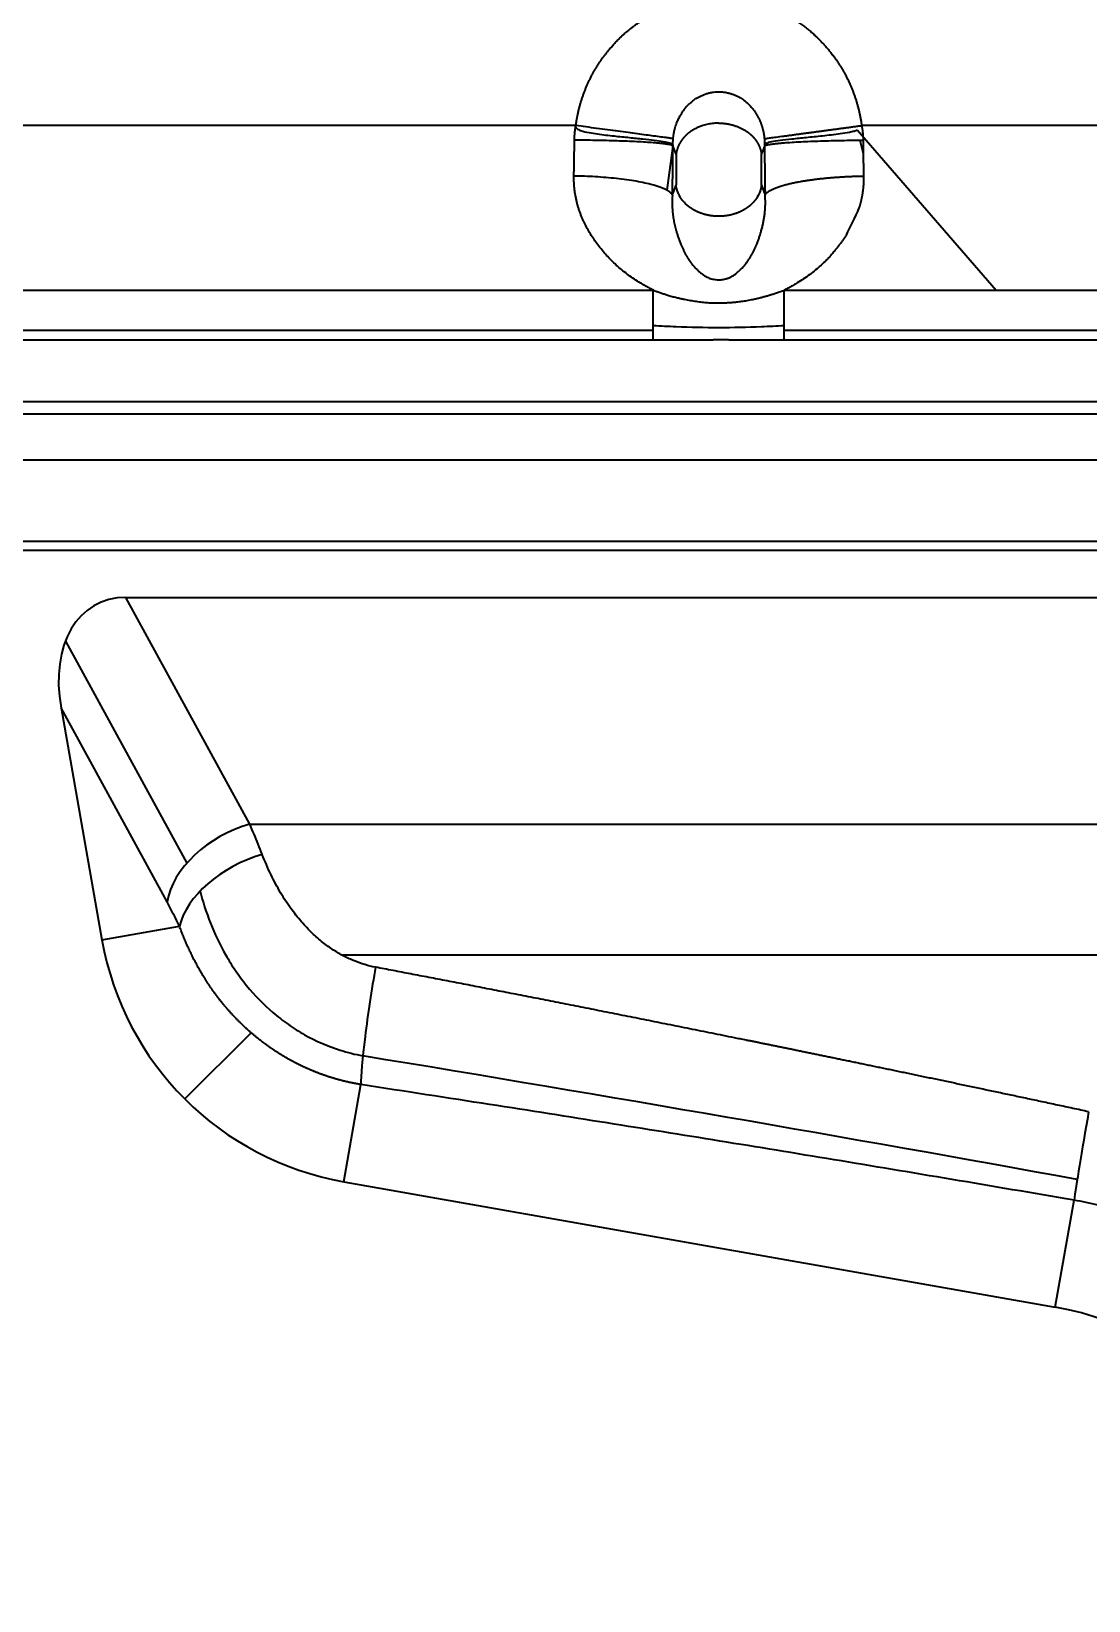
# Model space of a CAD drawing. Header units: millimetres. Extents: x -467 to 269, y 332 to 784.
# Drawn here: x -327.1 to -291.7, y 444.9 to 497.5 of the extents above; entities that cross this region are included whole.
import ezdxf

# ---------------------------------------------------------------- set-up
doc = ezdxf.new("R2010")
doc.units = ezdxf.units.MM
doc.layers.add('10', color=7, linetype='Continuous', true_color=0xffffff)

msp = doc.modelspace()

# ---------------------------------------------------------------- linework, layer by layer
at = {"layer": '10', "color": 7, "linetype": 'Continuous', "lineweight": 35}
for p, q in [((-308.889, 494.346), (-335.485, 494.346)), ((-299.444, 494.189), (-294.79, 488.822)), ((-299.367, 493.856), (-299.253, 493.409)), ((-272.709, 494.346), (-299.305, 494.346)), ((-305.633, 493.67), (-305.833, 492.176)), ((-305.527, 493.386), (-305.633, 493.67)), ((-305.527, 493.386), (-305.527, 492.345)), ((-302.667, 492.345), (-302.667, 493.386)), ((-302.667, 492.345), (-302.543, 492.012)), ((-306.292, 487.469), (-338.083, 487.469)), ((-306.292, 487.143), (-338.083, 487.143)), ((-270.112, 487.469), (-301.903, 487.469)), ((-270.112, 487.143), (-301.903, 487.143)), ((-106.448, 485.075), (-357.026, 485.075)), ((-357.057, 484.676), (-106.417, 484.676)), ((-357.251, 483.134), (-106.223, 483.134)), ((-67.987, 480.387), (-395.487, 480.387)), ((-395.487, 480.096), (-67.987, 480.096)), ((-319.824, 470.908), (-323.976, 478.514)), ((-323.976, 478.514), (-241.999, 478.514)), ((-326.007, 477.048), (-321.94, 469.597)), ((-326.154, 474.808), (-324.782, 467.024)), ((-322.6, 468.297), (-326.154, 474.808)), ((-319.824, 470.908), (-246.151, 470.908)), ((-324.782, 467.024), (-322.182, 467.483)), ((-247.671, 466.514), (-316.73, 466.514)), ((-322.005, 461.689), (-319.782, 463.912)), ((-316.67, 458.912), (-316.096, 462.171)), ((-316.67, 458.912), (-292.815, 454.706)), ((-292.815, 454.706), (-292.183, 458.291))]:
    msp.add_line(p, q, dxfattribs=at)
for centre, start, end in [((-314.934, 468.761), 190, 260), ((-294.552, 444.858), 0, 80)]:
    msp.add_arc(centre, 10, start, end, dxfattribs=at)
for centre, major_axis, ratio, start_param, end_param in [((-322.818, 474.272), (-2.179, 3.992), 0.659664, 5.937525, 7.381519), ((-319.824, 468.786), (-2.633, -1.437), 0.659664, 4.366728, 5.810723), ((-319.405, 467.972), (-2.701, -1.306), 0.599158, 4.430389, 5.841805), ((-315.606, 464.947), (-0.453, -2.966), 0.063232, 4.319649, 5.93339), ((-330.834, 460.301), (-90.69, 14.115), 0.055984, 4.279529, 4.557175), ((-291.694, 461.067), (-0.509, -2.956), 0.010861, 4.649419, 5.934098)]:
    msp.add_ellipse(centre, major_axis=major_axis, ratio=ratio, start_param=start_param, end_param=end_param, dxfattribs=at)
for points, degree, knots in [([(-307.964, 496.647), (-307.903, 496.731), (-307.56, 497.165), (-307.233, 497.452), (-306.585, 498.021), (-305.755, 498.331), (-305.342, 498.485), (-304.487, 498.639), (-303.624, 498.631), (-303.198, 498.547), (-302.775, 498.463), (-301.55, 497.983), (-300.597, 497.124), (-300.277, 496.712), (-300.23, 496.648)], 2, [0, 0, 0, 0.022091, 0.118162, 0.118162, 0.310304, 0.310304, 0.406374, 0.502445, 0.598516, 0.598516, 0.694587, 0.886728, 0.982799, 1, 1, 1]), ([(-308.889, 494.346), (-308.769, 495.24), (-308.349, 496.034), (-308.177, 496.358), (-307.967, 496.648)], 2, [0, 0, 0, 0.712901, 0.712901, 1, 1, 1]), ([(-300.228, 496.648), (-300.019, 496.361), (-299.848, 496.04), (-299.426, 495.243), (-299.305, 494.346)], 2, [0, 0, 0, 0.285657, 0.285657, 1, 1, 1]), ([(-305.625, 493.907), (-305.625, 493.914), (-305.623, 493.929), (-305.621, 493.953), (-305.618, 493.978), (-305.615, 494.005), (-305.611, 494.033), (-305.606, 494.063), (-305.6, 494.095), (-305.594, 494.128), (-305.587, 494.162), (-305.579, 494.198), (-305.557, 494.283), (-305.521, 494.397), (-305.463, 494.538), (-305.399, 494.668), (-305.324, 494.792), (-305.246, 494.899), (-305.183, 494.973), (-305.131, 495.03), (-305.071, 495.089), (-304.984, 495.165), (-304.853, 495.26), (-304.713, 495.338), (-304.582, 495.392), (-304.478, 495.427), (-304.372, 495.453), (-304.264, 495.471), (-304.171, 495.479), (-304.093, 495.48), (-304.031, 495.479), (-303.969, 495.474), (-303.908, 495.467), (-303.856, 495.458), (-303.813, 495.449), (-303.776, 495.441), (-303.736, 495.431), (-303.693, 495.419), (-303.647, 495.404), (-303.598, 495.386), (-303.53, 495.359), (-303.452, 495.321), (-303.369, 495.275), (-303.302, 495.231), (-303.248, 495.193), (-303.207, 495.161), (-303.172, 495.132), (-303.136, 495.1), (-303.095, 495.062), (-303.052, 495.018), (-303.013, 494.975), (-302.979, 494.935), (-302.951, 494.901), (-302.924, 494.865), (-302.898, 494.829), (-302.873, 494.793), (-302.849, 494.755), (-302.826, 494.717), (-302.803, 494.678), (-302.782, 494.639), (-302.761, 494.599), (-302.742, 494.559), (-302.723, 494.518), (-302.706, 494.476), (-302.689, 494.434), (-302.673, 494.392), (-302.659, 494.349), (-302.645, 494.306), (-302.632, 494.263), (-302.621, 494.219), (-302.61, 494.175), (-302.601, 494.131), (-302.592, 494.086), (-302.585, 494.042), (-302.578, 493.997), (-302.573, 493.952), (-302.57, 493.922), (-302.569, 493.907)], 3, [0, 0, 0, 0, 0.004778, 0.009906, 0.015386, 0.021215, 0.027394, 0.033921, 0.040794, 0.048013, 0.055575, 0.063479, 0.071721, 0.111994, 0.139915, 0.16877, 0.204569, 0.231797, 0.252076, 0.265568, 0.280134, 0.304071, 0.337078, 0.378772, 0.40094, 0.422956, 0.444851, 0.466653, 0.488396, 0.500744, 0.513091, 0.525448, 0.537824, 0.550226, 0.556913, 0.564362, 0.572576, 0.581562, 0.591326, 0.601878, 0.613229, 0.635155, 0.654333, 0.670702, 0.684205, 0.694791, 0.702419, 0.712672, 0.724219, 0.737081, 0.751279, 0.76054, 0.769834, 0.779159, 0.788515, 0.7979, 0.807314, 0.816756, 0.826225, 0.83572, 0.84524, 0.854785, 0.864354, 0.873946, 0.883558, 0.893191, 0.902843, 0.912511, 0.922196, 0.931894, 0.941605, 0.951325, 0.961054, 0.970789, 0.980526, 0.990264, 1, 1, 1, 1]), ([(-304.096, 494.429), (-304.096, 494.429), (-304.156, 494.429), (-304.277, 494.422), (-304.456, 494.394), (-304.613, 494.353), (-304.749, 494.305), (-304.866, 494.252), (-304.979, 494.19), (-305.056, 494.137), (-305.103, 494.102), (-305.122, 494.086), (-305.142, 494.069), (-305.161, 494.053), (-305.18, 494.035), (-305.199, 494.018), (-305.217, 493.999), (-305.236, 493.981), (-305.253, 493.962), (-305.271, 493.942), (-305.288, 493.923), (-305.304, 493.902), (-305.32, 493.882), (-305.336, 493.86), (-305.351, 493.839), (-305.366, 493.817), (-305.381, 493.794), (-305.394, 493.771), (-305.408, 493.748), (-305.421, 493.725), (-305.433, 493.701), (-305.444, 493.676), (-305.456, 493.651), (-305.466, 493.626), (-305.476, 493.601), (-305.485, 493.575), (-305.493, 493.549), (-305.501, 493.522), (-305.508, 493.496), (-305.514, 493.469), (-305.519, 493.441), (-305.524, 493.414), (-305.526, 493.395), (-305.527, 493.386)], 3, [0, 0, 0, 0, 0.000468, 0.074522, 0.149953, 0.227513, 0.284653, 0.344359, 0.406833, 0.472284, 0.48548, 0.498837, 0.51236, 0.526048, 0.539904, 0.553929, 0.568124, 0.582491, 0.597031, 0.611746, 0.626635, 0.6417, 0.656943, 0.672363, 0.687961, 0.703739, 0.719697, 0.735836, 0.752155, 0.768656, 0.78534, 0.802206, 0.819256, 0.83649, 0.853908, 0.871512, 0.889302, 0.907278, 0.925443, 0.943796, 0.962339, 0.981073, 1, 1, 1, 1]), ([(-304.096, 494.429), (-304.085, 494.429), (-304.063, 494.428), (-304.029, 494.427), (-303.996, 494.426), (-303.962, 494.423), (-303.929, 494.42), (-303.896, 494.417), (-303.862, 494.413), (-303.829, 494.408), (-303.796, 494.402), (-303.763, 494.396), (-303.73, 494.39), (-303.697, 494.382), (-303.665, 494.374), (-303.632, 494.366), (-303.6, 494.357), (-303.546, 494.34), (-303.471, 494.314), (-303.376, 494.274), (-303.284, 494.228), (-303.194, 494.176), (-303.135, 494.135), (-303.102, 494.109), (-303.092, 494.102), (-303.082, 494.094), (-303.072, 494.086), (-303.062, 494.078), (-303.052, 494.069), (-303.042, 494.061), (-303.033, 494.053), (-303.023, 494.044), (-303.014, 494.035), (-303.004, 494.026), (-302.995, 494.018), (-302.986, 494.009), (-302.977, 493.999), (-302.968, 493.99), (-302.959, 493.981), (-302.95, 493.971), (-302.941, 493.962), (-302.932, 493.952), (-302.924, 493.942), (-302.915, 493.933), (-302.907, 493.923), (-302.898, 493.912), (-302.89, 493.902), (-302.882, 493.892), (-302.874, 493.882), (-302.866, 493.871), (-302.858, 493.86), (-302.85, 493.85), (-302.843, 493.839), (-302.835, 493.828), (-302.828, 493.817), (-302.821, 493.806), (-302.814, 493.794), (-302.807, 493.783), (-302.8, 493.771), (-302.793, 493.76), (-302.786, 493.748), (-302.78, 493.737), (-302.774, 493.725), (-302.767, 493.713), (-302.761, 493.701), (-302.755, 493.688), (-302.75, 493.676), (-302.744, 493.664), (-302.739, 493.651), (-302.733, 493.639), (-302.728, 493.626), (-302.723, 493.614), (-302.719, 493.601), (-302.714, 493.588), (-302.709, 493.575), (-302.705, 493.562), (-302.701, 493.549), (-302.697, 493.536), (-302.693, 493.522), (-302.69, 493.509), (-302.687, 493.496), (-302.683, 493.482), (-302.68, 493.469), (-302.678, 493.455), (-302.675, 493.441), (-302.673, 493.428), (-302.671, 493.414), (-302.669, 493.4), (-302.668, 493.39), (-302.667, 493.386)], 3, [0, 0, 0, 0, 0.013823, 0.027668, 0.041542, 0.05545, 0.069399, 0.083393, 0.09744, 0.111543, 0.125707, 0.139938, 0.154241, 0.168618, 0.183076, 0.197617, 0.212247, 0.226969, 0.272548, 0.319737, 0.368641, 0.419363, 0.472013, 0.478595, 0.485218, 0.491881, 0.498585, 0.50533, 0.512116, 0.518944, 0.525813, 0.532724, 0.539678, 0.546673, 0.553712, 0.560792, 0.567916, 0.575082, 0.582292, 0.589544, 0.59684, 0.60418, 0.611563, 0.61899, 0.626461, 0.633976, 0.641535, 0.649138, 0.656786, 0.664478, 0.672214, 0.679995, 0.687821, 0.695692, 0.703607, 0.711568, 0.719573, 0.727624, 0.73572, 0.743861, 0.752048, 0.76028, 0.768557, 0.77688, 0.785249, 0.793663, 0.802123, 0.810629, 0.819181, 0.827778, 0.836422, 0.845112, 0.853848, 0.862631, 0.87146, 0.880335, 0.889257, 0.898226, 0.907241, 0.916304, 0.925413, 0.93457, 0.943774, 0.953025, 0.962324, 0.971671, 0.981066, 0.990509, 1, 1, 1, 1]), ([(-308.955, 492.654), (-308.955, 492.669), (-308.954, 492.7), (-308.953, 492.746), (-308.952, 492.792), (-308.951, 492.839), (-308.95, 492.885), (-308.949, 492.931), (-308.948, 492.977), (-308.947, 493.024), (-308.946, 493.07), (-308.945, 493.116), (-308.945, 493.162), (-308.944, 493.209), (-308.943, 493.255), (-308.943, 493.301), (-308.942, 493.347), (-308.941, 493.394), (-308.941, 493.44), (-308.94, 493.486), (-308.94, 493.532), (-308.939, 493.579), (-308.939, 493.625), (-308.938, 493.671), (-308.938, 493.717), (-308.937, 493.764), (-308.937, 493.81), (-308.937, 493.84), (-308.937, 493.856)], 3, [0, 0, 0, 0, 0.038811, 0.077594, 0.116349, 0.155076, 0.193774, 0.232445, 0.271088, 0.309703, 0.348289, 0.386848, 0.425379, 0.463882, 0.502357, 0.540804, 0.579224, 0.617615, 0.655979, 0.694314, 0.732622, 0.770902, 0.809155, 0.847379, 0.885576, 0.923745, 0.961886, 1, 1, 1, 1]), ([(-308.937, 493.856), (-308.937, 493.864), (-308.936, 493.882), (-308.936, 493.907), (-308.935, 493.933), (-308.934, 493.959), (-308.933, 493.985), (-308.931, 494.01), (-308.929, 494.036), (-308.927, 494.062), (-308.925, 494.088), (-308.923, 494.114), (-308.92, 494.139), (-308.917, 494.165), (-308.914, 494.191), (-308.91, 494.217), (-308.907, 494.243), (-308.903, 494.269), (-308.899, 494.294), (-308.894, 494.32), (-308.891, 494.337), (-308.889, 494.346)], 3, [0, 0, 0, 0, 0.052261, 0.104536, 0.156831, 0.209151, 0.261499, 0.313881, 0.366301, 0.418764, 0.471275, 0.523837, 0.576457, 0.629138, 0.681884, 0.734701, 0.787593, 0.840564, 0.89362, 0.946763, 1, 1, 1, 1]), ([(-306.299, 493.77), (-306.378, 493.776), (-306.464, 493.782), (-306.648, 493.794), (-306.746, 493.799), (-306.951, 493.809), (-307.058, 493.814), (-307.28, 493.823), (-307.395, 493.827), (-307.628, 493.835), (-307.747, 493.838), (-307.986, 493.844), (-308.107, 493.846), (-308.348, 493.85), (-308.468, 493.852), (-308.705, 493.854), (-308.822, 493.855), (-308.937, 493.856)], 3, [0, 0, 0, 0, 0.125, 0.125, 0.25, 0.25, 0.375, 0.375, 0.5, 0.5, 0.625, 0.625, 0.75, 0.75, 0.875, 0.875, 1, 1, 1, 1]), ([(-308.909, 494.349), (-308.909, 494.335), (-308.909, 494.321), (-308.897, 494.285), (-308.88, 494.265), (-308.823, 494.217), (-308.776, 494.198), (-308.638, 494.149), (-308.541, 494.128), (-308.351, 494.093), (-308.256, 494.078), (-307.973, 494.039), (-307.787, 494.018), (-307.432, 493.979), (-307.262, 493.962), (-306.938, 493.93), (-306.784, 493.914), (-306.503, 493.884), (-306.375, 493.87), (-306.145, 493.842), (-306.043, 493.828), (-305.872, 493.801), (-305.803, 493.787), (-305.722, 493.763), (-305.699, 493.754), (-305.671, 493.738), (-305.663, 493.733), (-305.648, 493.719), (-305.642, 493.712), (-305.636, 493.696), (-305.635, 493.692), (-305.633, 493.685), (-305.633, 493.682), (-305.632, 493.674), (-305.632, 493.668), (-305.632, 493.66), (-305.632, 493.657), (-305.632, 493.655)], 3, [0, 0, 0, 0, 0.008014, 0.008014, 0.022576, 0.022576, 0.051702, 0.051702, 0.109953, 0.109953, 0.168204, 0.168204, 0.284706, 0.284706, 0.401207, 0.401207, 0.517709, 0.517709, 0.634211, 0.634211, 0.750713, 0.750713, 0.867215, 0.867215, 0.925466, 0.925466, 0.954591, 0.954591, 0.983717, 0.983717, 0.990998, 0.990998, 0.994639, 0.994639, 0.998279, 0.998279, 1, 1, 1, 1]), ([(-306.28, 493.995), (-306.358, 494.005), (-306.442, 494.017), (-306.623, 494.041), (-306.72, 494.054), (-306.922, 494.081), (-307.028, 494.095), (-307.246, 494.125), (-307.36, 494.14), (-307.59, 494.171), (-307.708, 494.187), (-307.945, 494.219), (-308.065, 494.235), (-308.304, 494.267), (-308.423, 494.283), (-308.659, 494.315), (-308.775, 494.331), (-308.889, 494.346)], 3, [0, 0, 0, 0, 0.125, 0.125, 0.25, 0.25, 0.375, 0.375, 0.5, 0.5, 0.625, 0.625, 0.75, 0.75, 0.875, 0.875, 1, 1, 1, 1]), ([(-305.625, 493.907), (-305.642, 493.909), (-305.666, 493.912), (-305.735, 493.921), (-305.779, 493.927), (-305.888, 493.942), (-305.952, 493.951), (-306.101, 493.971), (-306.186, 493.982), (-306.28, 493.995)], 3, [0, 0, 0, 0, 0.25, 0.25, 0.5, 0.5, 0.75, 0.75, 1, 1, 1, 1]), ([(-305.633, 493.67), (-305.633, 493.676), (-305.633, 493.689), (-305.634, 493.708), (-305.634, 493.728), (-305.634, 493.748), (-305.633, 493.769), (-305.633, 493.79), (-305.632, 493.813), (-305.631, 493.836), (-305.629, 493.86), (-305.628, 493.883), (-305.626, 493.899), (-305.625, 493.907)], 3, [0, 0, 0, 0, 0.078846, 0.15979, 0.242865, 0.328105, 0.415541, 0.50521, 0.604364, 0.703384, 0.802306, 0.901166, 1, 1, 1, 1]), ([(-302.569, 493.907), (-302.553, 493.909), (-302.528, 493.912), (-302.459, 493.921), (-302.415, 493.927), (-302.306, 493.942), (-302.242, 493.951), (-302.093, 493.971), (-302.008, 493.982), (-301.915, 493.995)], 3, [0, 0, 0, 0, 0.25, 0.25, 0.5, 0.5, 0.75, 0.75, 1, 1, 1, 1]), ([(-302.569, 493.907), (-302.568, 493.901), (-302.567, 493.89), (-302.566, 493.873), (-302.564, 493.856), (-302.563, 493.84), (-302.563, 493.823), (-302.562, 493.806), (-302.561, 493.787), (-302.561, 493.765), (-302.56, 493.741), (-302.56, 493.717), (-302.561, 493.693), (-302.561, 493.678), (-302.561, 493.67)], 3, [0, 0, 0, 0, 0.070695, 0.14136, 0.212006, 0.282644, 0.353284, 0.423938, 0.49462, 0.600296, 0.703631, 0.804665, 0.903441, 1, 1, 1, 1]), ([(-299.444, 494.189), (-299.481, 494.174), (-299.52, 494.163), (-299.609, 494.139), (-299.661, 494.128), (-299.815, 494.097), (-299.919, 494.081), (-300.226, 494.038), (-300.424, 494.016), (-300.807, 493.975), (-300.992, 493.956), (-301.336, 493.921), (-301.496, 493.905), (-301.789, 493.874), (-301.922, 493.858), (-302.151, 493.828), (-302.248, 493.814), (-302.409, 493.783), (-302.47, 493.768), (-302.521, 493.74), (-302.53, 493.734), (-302.546, 493.719), (-302.552, 493.712), (-302.559, 493.693), (-302.56, 493.689), (-302.561, 493.682), (-302.561, 493.682), (-302.561, 493.682)], 3, [0, 0, 0, 0, 0.024998, 0.024998, 0.05833, 0.05833, 0.124993, 0.124993, 0.258321, 0.258321, 0.391648, 0.391648, 0.524975, 0.524975, 0.658302, 0.658302, 0.791629, 0.791629, 0.924957, 0.924957, 0.958288, 0.958288, 0.99162, 0.99162, 0.999953, 0.999953, 1, 1, 1, 1]), ([(-301.895, 493.77), (-301.816, 493.776), (-301.73, 493.782), (-301.546, 493.794), (-301.448, 493.799), (-301.243, 493.809), (-301.136, 493.814), (-300.914, 493.823), (-300.8, 493.827), (-300.566, 493.835), (-300.447, 493.838), (-300.208, 493.844), (-300.087, 493.846), (-299.846, 493.85), (-299.726, 493.852), (-299.489, 493.855), (-299.372, 493.856), (-299.257, 493.856)], 3, [0, 0, 0, 0, 0.125, 0.125, 0.25, 0.25, 0.375, 0.375, 0.5, 0.5, 0.625, 0.625, 0.75, 0.75, 0.875, 0.875, 1, 1, 1, 1]), ([(-299.305, 494.346), (-299.303, 494.337), (-299.3, 494.32), (-299.296, 494.294), (-299.291, 494.269), (-299.287, 494.243), (-299.284, 494.217), (-299.28, 494.191), (-299.277, 494.165), (-299.274, 494.14), (-299.271, 494.114), (-299.269, 494.088), (-299.267, 494.062), (-299.265, 494.037), (-299.263, 494.011), (-299.261, 493.985), (-299.26, 493.959), (-299.259, 493.933), (-299.258, 493.908), (-299.258, 493.882), (-299.258, 493.865), (-299.257, 493.856)], 3, [0, 0, 0, 0, 0.053187, 0.106287, 0.159304, 0.212242, 0.265107, 0.317902, 0.370632, 0.423302, 0.475916, 0.528478, 0.580994, 0.633469, 0.685905, 0.738309, 0.790685, 0.843037, 0.895371, 0.94769, 1, 1, 1, 1]), ([(-299.257, 493.856), (-299.257, 493.841), (-299.257, 493.81), (-299.257, 493.763), (-299.256, 493.717), (-299.256, 493.67), (-299.255, 493.624), (-299.255, 493.577), (-299.255, 493.531), (-299.254, 493.484), (-299.253, 493.438), (-299.253, 493.392), (-299.252, 493.345), (-299.252, 493.299), (-299.251, 493.253), (-299.25, 493.206), (-299.249, 493.16), (-299.249, 493.114), (-299.248, 493.068), (-299.247, 493.022), (-299.246, 492.975), (-299.245, 492.929), (-299.244, 492.883), (-299.243, 492.837), (-299.242, 492.791), (-299.241, 492.745), (-299.24, 492.7), (-299.24, 492.669), (-299.239, 492.654)], 3, [0, 0, 0, 0, 0.038422, 0.076847, 0.115275, 0.153706, 0.19214, 0.230577, 0.269018, 0.307461, 0.345908, 0.384358, 0.422811, 0.461267, 0.499727, 0.538189, 0.576655, 0.615125, 0.653597, 0.692073, 0.730552, 0.769034, 0.80752, 0.846009, 0.884502, 0.922998, 0.961497, 1, 1, 1, 1]), ([(-305.651, 492.012), (-305.651, 492.029), (-305.65, 492.065), (-305.649, 492.118), (-305.648, 492.171), (-305.648, 492.224), (-305.647, 492.277), (-305.646, 492.33), (-305.645, 492.383), (-305.644, 492.436), (-305.644, 492.489), (-305.643, 492.543), (-305.642, 492.596), (-305.642, 492.65), (-305.641, 492.703), (-305.64, 492.756), (-305.64, 492.81), (-305.639, 492.863), (-305.638, 492.917), (-305.638, 492.971), (-305.637, 493.024), (-305.637, 493.078), (-305.636, 493.132), (-305.636, 493.185), (-305.636, 493.239), (-305.635, 493.293), (-305.635, 493.347), (-305.634, 493.4), (-305.634, 493.454), (-305.634, 493.508), (-305.633, 493.562), (-305.633, 493.616), (-305.633, 493.652), (-305.633, 493.67)], 3, [0, 0, 0, 0, 0.032226, 0.064454, 0.096683, 0.128915, 0.161148, 0.193383, 0.22562, 0.257859, 0.2901, 0.322343, 0.354588, 0.386835, 0.419085, 0.451337, 0.483591, 0.515847, 0.548106, 0.580367, 0.612631, 0.644897, 0.677165, 0.709437, 0.741711, 0.773988, 0.806267, 0.838549, 0.870834, 0.903122, 0.935412, 0.967705, 1, 1, 1, 1]), ([(-306.317, 492.357), (-306.397, 492.378), (-306.483, 492.399), (-306.667, 492.439), (-306.765, 492.458), (-306.97, 492.493), (-307.077, 492.51), (-307.299, 492.541), (-307.413, 492.555), (-307.647, 492.58), (-307.766, 492.592), (-308.005, 492.611), (-308.126, 492.62), (-308.366, 492.634), (-308.486, 492.64), (-308.723, 492.649), (-308.84, 492.652), (-308.955, 492.654)], 3, [0, 0, 0, 0, 0.125, 0.125, 0.25, 0.25, 0.375, 0.375, 0.5, 0.5, 0.625, 0.625, 0.75, 0.75, 0.875, 0.875, 1, 1, 1, 1]), ([(-306.291, 488.823), (-306.302, 488.829), (-306.324, 488.84), (-306.356, 488.856), (-306.388, 488.873), (-306.42, 488.889), (-306.452, 488.907), (-306.485, 488.924), (-306.517, 488.942), (-306.549, 488.96), (-306.581, 488.978), (-306.613, 488.996), (-306.645, 489.015), (-306.677, 489.034), (-306.709, 489.054), (-306.741, 489.073), (-306.831, 489.129), (-306.976, 489.224), (-307.171, 489.363), (-307.357, 489.511), (-307.534, 489.664), (-307.701, 489.824), (-307.86, 489.99), (-308.01, 490.163), (-308.151, 490.341), (-308.281, 490.523), (-308.4, 490.708), (-308.508, 490.894), (-308.582, 491.038), (-308.628, 491.137), (-308.652, 491.19), (-308.675, 491.242), (-308.697, 491.295), (-308.718, 491.348), (-308.738, 491.401), (-308.757, 491.455), (-308.776, 491.508), (-308.793, 491.561), (-308.81, 491.615), (-308.825, 491.669), (-308.84, 491.723), (-308.854, 491.777), (-308.867, 491.831), (-308.879, 491.885), (-308.89, 491.939), (-308.901, 491.993), (-308.91, 492.048), (-308.919, 492.103), (-308.926, 492.157), (-308.933, 492.212), (-308.939, 492.267), (-308.944, 492.322), (-308.948, 492.377), (-308.951, 492.432), (-308.954, 492.487), (-308.955, 492.543), (-308.956, 492.598), (-308.955, 492.635), (-308.955, 492.654)], 3, [0, 0, 0, 0, 0.007308, 0.014645, 0.022011, 0.029407, 0.036833, 0.044289, 0.051775, 0.059292, 0.066841, 0.074421, 0.082032, 0.089676, 0.097351, 0.105059, 0.1128, 0.162544, 0.211906, 0.260965, 0.309801, 0.357527, 0.40506, 0.452475, 0.499846, 0.545817, 0.590741, 0.634698, 0.677771, 0.689513, 0.701189, 0.712802, 0.724353, 0.735844, 0.747278, 0.758657, 0.769983, 0.781258, 0.792486, 0.803668, 0.814807, 0.825905, 0.836964, 0.847988, 0.858978, 0.869937, 0.880869, 0.891774, 0.902657, 0.913519, 0.924363, 0.935193, 0.94601, 0.956816, 0.967616, 0.978412, 0.989205, 1, 1, 1, 1]), ([(-305.061, 491.598), (-305.132, 491.649), (-305.195, 491.705), (-305.263, 491.778), (-305.277, 491.793), (-305.302, 491.824), (-305.314, 491.839), (-305.349, 491.885), (-305.371, 491.916), (-305.428, 492.011), (-305.458, 492.076), (-305.487, 492.159), (-305.492, 492.176), (-305.502, 492.209), (-305.506, 492.226), (-305.514, 492.26), (-305.519, 492.285), (-305.523, 492.311), (-305.525, 492.328), (-305.526, 492.337), (-305.527, 492.345)], 3, [0, 0, 0, 0, 0.25, 0.25, 0.3125, 0.3125, 0.375, 0.375, 0.5, 0.5, 0.75, 0.75, 0.8125, 0.8125, 0.875, 0.875, 0.9375, 0.96875, 0.96875, 1, 1, 1, 1]), ([(-302.667, 492.345), (-302.668, 492.337), (-302.669, 492.328), (-302.671, 492.311), (-302.675, 492.286), (-302.687, 492.227), (-302.701, 492.177), (-302.735, 492.077), (-302.765, 492.012), (-302.814, 491.932), (-302.824, 491.916), (-302.846, 491.885), (-302.857, 491.869), (-302.892, 491.823), (-302.917, 491.793), (-302.971, 491.735), (-303.001, 491.706), (-303.048, 491.665), (-303.064, 491.651), (-303.098, 491.624), (-303.115, 491.611), (-303.133, 491.598)], 3, [0, 0, 0, 0, 0.03125, 0.03125, 0.0625, 0.125, 0.25, 0.25, 0.5, 0.5, 0.5625, 0.5625, 0.625, 0.625, 0.75, 0.75, 0.875, 0.875, 0.9375, 0.9375, 1, 1, 1, 1]), ([(-299.239, 492.654), (-299.239, 492.645), (-299.239, 492.627), (-299.239, 492.6), (-299.239, 492.573), (-299.239, 492.545), (-299.239, 492.518), (-299.24, 492.491), (-299.241, 492.464), (-299.242, 492.437), (-299.243, 492.41), (-299.245, 492.383), (-299.247, 492.356), (-299.249, 492.329), (-299.251, 492.302), (-299.253, 492.275), (-299.256, 492.249), (-299.259, 492.222), (-299.262, 492.195), (-299.265, 492.168), (-299.269, 492.141), (-299.273, 492.114), (-299.277, 492.087), (-299.281, 492.06), (-299.285, 492.033), (-299.29, 492.007), (-299.295, 491.98), (-299.3, 491.953), (-299.305, 491.926), (-299.311, 491.9), (-299.317, 491.873), (-299.323, 491.846), (-299.329, 491.819), (-299.336, 491.793), (-299.342, 491.766), (-299.349, 491.739), (-299.356, 491.713), (-299.364, 491.686), (-299.371, 491.659), (-299.379, 491.633), (-299.387, 491.606), (-299.392, 491.589), (-299.395, 491.58)], 3, [0, 0, 0, 0, 0.024493, 0.048992, 0.0735, 0.098016, 0.122544, 0.147085, 0.17164, 0.196211, 0.220799, 0.245407, 0.270035, 0.294685, 0.319358, 0.344057, 0.368783, 0.393537, 0.41832, 0.443135, 0.467983, 0.492866, 0.517784, 0.542739, 0.567734, 0.592769, 0.617845, 0.642965, 0.66813, 0.693341, 0.7186, 0.743908, 0.769266, 0.794677, 0.82014, 0.845659, 0.871234, 0.896866, 0.922558, 0.94831, 0.974123, 1, 1, 1, 1]), ([(-305.651, 492.012), (-305.652, 492.004), (-305.653, 491.988), (-305.654, 491.964), (-305.656, 491.94), (-305.657, 491.916), (-305.658, 491.891), (-305.659, 491.866), (-305.66, 491.84), (-305.66, 491.814), (-305.661, 491.788), (-305.661, 491.761), (-305.661, 491.734), (-305.66, 491.706), (-305.66, 491.678), (-305.659, 491.65), (-305.657, 491.621), (-305.656, 491.592), (-305.654, 491.563), (-305.652, 491.533), (-305.65, 491.503), (-305.647, 491.472), (-305.643, 491.422), (-305.635, 491.352), (-305.622, 491.264), (-305.608, 491.174), (-305.59, 491.085), (-305.571, 490.995), (-305.549, 490.904), (-305.524, 490.809), (-305.494, 490.706), (-305.458, 490.595), (-305.416, 490.478), (-305.379, 490.383), (-305.349, 490.311), (-305.328, 490.264), (-305.306, 490.217), (-305.285, 490.172), (-305.263, 490.128), (-305.241, 490.085), (-305.219, 490.043), (-305.204, 490.016), (-305.196, 490.003)], 3, [0, 0, 0, 0, 0.009774, 0.019756, 0.029947, 0.040346, 0.050955, 0.061774, 0.072803, 0.084044, 0.095495, 0.107158, 0.119034, 0.131122, 0.143423, 0.155938, 0.168666, 0.181609, 0.194765, 0.208137, 0.221724, 0.235527, 0.249545, 0.29005, 0.331401, 0.373604, 0.416662, 0.460582, 0.505366, 0.551018, 0.60554, 0.664248, 0.727163, 0.794303, 0.821692, 0.848603, 0.875036, 0.90099, 0.926464, 0.951458, 0.97597, 1, 1, 1, 1]), ([(-302.998, 490.003), (-302.993, 490.011), (-302.984, 490.027), (-302.971, 490.052), (-302.957, 490.078), (-302.944, 490.103), (-302.93, 490.13), (-302.917, 490.157), (-302.903, 490.185), (-302.89, 490.213), (-302.877, 490.241), (-302.863, 490.271), (-302.85, 490.3), (-302.837, 490.331), (-302.821, 490.371), (-302.801, 490.421), (-302.778, 490.48), (-302.757, 490.538), (-302.737, 490.595), (-302.718, 490.65), (-302.701, 490.705), (-302.685, 490.758), (-302.662, 490.838), (-302.634, 490.944), (-302.605, 491.077), (-302.58, 491.21), (-302.56, 491.341), (-302.549, 491.446), (-302.542, 491.526), (-302.539, 491.579), (-302.536, 491.63), (-302.534, 491.68), (-302.534, 491.728), (-302.533, 491.773), (-302.534, 491.818), (-302.535, 491.86), (-302.536, 491.9), (-302.538, 491.939), (-302.54, 491.976), (-302.542, 492), (-302.543, 492.012)], 3, [0, 0, 0, 0, 0.014481, 0.029197, 0.044147, 0.059331, 0.07475, 0.090402, 0.106288, 0.122408, 0.13876, 0.155345, 0.172162, 0.189212, 0.206494, 0.239933, 0.272399, 0.303895, 0.334421, 0.36398, 0.392574, 0.420206, 0.446877, 0.514655, 0.58026, 0.643705, 0.705006, 0.764181, 0.78895, 0.812781, 0.835674, 0.857633, 0.87866, 0.898757, 0.917929, 0.936177, 0.953505, 0.969915, 0.985412, 1, 1, 1, 1]), ([(-304.097, 491.302), (-304.103, 491.302), (-304.115, 491.302), (-304.132, 491.302), (-304.15, 491.303), (-304.167, 491.303), (-304.185, 491.304), (-304.202, 491.305), (-304.22, 491.306), (-304.237, 491.308), (-304.255, 491.309), (-304.272, 491.311), (-304.29, 491.312), (-304.308, 491.314), (-304.325, 491.317), (-304.343, 491.319), (-304.36, 491.321), (-304.378, 491.324), (-304.395, 491.327), (-304.413, 491.33), (-304.43, 491.333), (-304.448, 491.337), (-304.465, 491.34), (-304.482, 491.344), (-304.5, 491.348), (-304.517, 491.352), (-304.534, 491.356), (-304.551, 491.361), (-304.568, 491.365), (-304.586, 491.37), (-304.603, 491.375), (-304.62, 491.38), (-304.637, 491.386), (-304.653, 491.391), (-304.67, 491.397), (-304.687, 491.403), (-304.704, 491.409), (-304.72, 491.415), (-304.737, 491.422), (-304.753, 491.428), (-304.77, 491.435), (-304.786, 491.442), (-304.802, 491.449), (-304.818, 491.457), (-304.834, 491.464), (-304.85, 491.472), (-304.866, 491.48), (-304.882, 491.488), (-304.897, 491.496), (-304.913, 491.504), (-304.928, 491.513), (-304.943, 491.522), (-304.958, 491.531), (-304.973, 491.54), (-304.988, 491.549), (-305.003, 491.559), (-305.018, 491.568), (-305.032, 491.578), (-305.047, 491.588), (-305.056, 491.595), (-305.061, 491.598)], 3, [0, 0, 0, 0, 0.01577, 0.031561, 0.047376, 0.063215, 0.079082, 0.094976, 0.110901, 0.126858, 0.142849, 0.158875, 0.174938, 0.19104, 0.207182, 0.223367, 0.239595, 0.255869, 0.272189, 0.288559, 0.304978, 0.321449, 0.337974, 0.354554, 0.37119, 0.387885, 0.404639, 0.421454, 0.438332, 0.455273, 0.472281, 0.489355, 0.506497, 0.52371, 0.540994, 0.55835, 0.57578, 0.593286, 0.610868, 0.628528, 0.646268, 0.664088, 0.68199, 0.699975, 0.718044, 0.736199, 0.75444, 0.77277, 0.791189, 0.809698, 0.828298, 0.846991, 0.865778, 0.88466, 0.903637, 0.922712, 0.941884, 0.961156, 0.980527, 1, 1, 1, 1]), ([(-303.133, 491.598), (-303.137, 491.595), (-303.146, 491.589), (-303.158, 491.58), (-303.171, 491.572), (-303.184, 491.563), (-303.197, 491.555), (-303.21, 491.547), (-303.223, 491.538), (-303.236, 491.53), (-303.249, 491.523), (-303.263, 491.515), (-303.276, 491.507), (-303.29, 491.5), (-303.303, 491.493), (-303.317, 491.485), (-303.331, 491.478), (-303.345, 491.471), (-303.359, 491.465), (-303.373, 491.458), (-303.387, 491.451), (-303.401, 491.445), (-303.416, 491.439), (-303.43, 491.433), (-303.444, 491.427), (-303.459, 491.421), (-303.473, 491.415), (-303.488, 491.41), (-303.503, 491.405), (-303.517, 491.399), (-303.532, 491.394), (-303.547, 491.389), (-303.562, 491.384), (-303.577, 491.38), (-303.591, 491.375), (-303.606, 491.371), (-303.621, 491.366), (-303.637, 491.362), (-303.652, 491.358), (-303.667, 491.354), (-303.682, 491.351), (-303.697, 491.347), (-303.712, 491.344), (-303.728, 491.34), (-303.743, 491.337), (-303.758, 491.334), (-303.773, 491.331), (-303.789, 491.329), (-303.804, 491.326), (-303.82, 491.324), (-303.835, 491.321), (-303.85, 491.319), (-303.866, 491.317), (-303.881, 491.315), (-303.897, 491.313), (-303.912, 491.312), (-303.927, 491.31), (-303.943, 491.309), (-303.958, 491.307), (-303.974, 491.306), (-303.989, 491.305), (-304.005, 491.304), (-304.02, 491.304), (-304.035, 491.303), (-304.051, 491.303), (-304.066, 491.302), (-304.082, 491.302), (-304.092, 491.302), (-304.097, 491.302)], 3, [0, 0, 0, 0, 0.017118, 0.034157, 0.051119, 0.068005, 0.084814, 0.101548, 0.118207, 0.134792, 0.151305, 0.167744, 0.184112, 0.200409, 0.216636, 0.232794, 0.248883, 0.264904, 0.280858, 0.296746, 0.312569, 0.328328, 0.344022, 0.359654, 0.375224, 0.390734, 0.406183, 0.421572, 0.436904, 0.452178, 0.467395, 0.482557, 0.497665, 0.512718, 0.527719, 0.542669, 0.557567, 0.572416, 0.587216, 0.601968, 0.616674, 0.631334, 0.645949, 0.660521, 0.67505, 0.689537, 0.703984, 0.718392, 0.732761, 0.747094, 0.76139, 0.775651, 0.789878, 0.804073, 0.818235, 0.832368, 0.846471, 0.860546, 0.874594, 0.888615, 0.902613, 0.916586, 0.930538, 0.944468, 0.958378, 0.972269, 0.986143, 1, 1, 1, 1]), ([(-299.828, 490.664), (-299.835, 490.654), (-299.85, 490.632), (-299.871, 490.6), (-299.893, 490.568), (-299.916, 490.536), (-299.938, 490.504), (-299.961, 490.472), (-299.984, 490.441), (-300.007, 490.409), (-300.031, 490.377), (-300.055, 490.345), (-300.079, 490.314), (-300.103, 490.282), (-300.128, 490.251), (-300.153, 490.219), (-300.178, 490.188), (-300.203, 490.156), (-300.229, 490.125), (-300.246, 490.104), (-300.255, 490.094)], 3, [0, 0, 0, 0, 0.053772, 0.107747, 0.161927, 0.216311, 0.270903, 0.325702, 0.380711, 0.435931, 0.491363, 0.547009, 0.602869, 0.658944, 0.715237, 0.771749, 0.828479, 0.885431, 0.942604, 1, 1, 1, 1]), ([(-305.196, 490.003), (-305.192, 489.996), (-305.184, 489.982), (-305.172, 489.961), (-305.16, 489.941), (-305.148, 489.921), (-305.136, 489.901), (-305.123, 489.882), (-305.111, 489.862), (-305.098, 489.843), (-305.085, 489.824), (-305.072, 489.805), (-305.059, 489.787), (-305.046, 489.769), (-305.033, 489.751), (-305.019, 489.733), (-305.006, 489.715), (-304.981, 489.684), (-304.942, 489.637), (-304.887, 489.575), (-304.826, 489.513), (-304.76, 489.451), (-304.696, 489.396), (-304.641, 489.353), (-304.596, 489.322), (-304.56, 489.299), (-304.524, 489.278), (-304.478, 489.255), (-304.421, 489.23), (-304.348, 489.206), (-304.272, 489.188), (-304.192, 489.176), (-304.111, 489.172), (-304.03, 489.175), (-303.951, 489.184), (-303.887, 489.197), (-303.836, 489.21), (-303.797, 489.223), (-303.759, 489.237), (-303.706, 489.26), (-303.641, 489.294), (-303.58, 489.333), (-303.529, 489.371), (-303.486, 489.406), (-303.438, 489.447), (-303.389, 489.493), (-303.34, 489.542), (-303.292, 489.592), (-303.247, 489.643), (-303.209, 489.689), (-303.177, 489.731), (-303.149, 489.767), (-303.123, 489.804), (-303.097, 489.842), (-303.071, 489.881), (-303.046, 489.921), (-303.022, 489.961), (-303.006, 489.989), (-302.998, 490.003)], 3, [0, 0, 0, 0, 0.009871, 0.019659, 0.029365, 0.038987, 0.048527, 0.057983, 0.067358, 0.07665, 0.085859, 0.094987, 0.104032, 0.112996, 0.121877, 0.130677, 0.139396, 0.148033, 0.178527, 0.210221, 0.243132, 0.277278, 0.311189, 0.337381, 0.352886, 0.367399, 0.380947, 0.393562, 0.415425, 0.436295, 0.456572, 0.47669, 0.497089, 0.516762, 0.536364, 0.556267, 0.567206, 0.578408, 0.589931, 0.601831, 0.628565, 0.658493, 0.675591, 0.695883, 0.719376, 0.745548, 0.771751, 0.797992, 0.824276, 0.850609, 0.868168, 0.886044, 0.904237, 0.922748, 0.941579, 0.96073, 0.980204, 1, 1, 1, 1]), ([(-300.373, 489.949), (-300.381, 489.94), (-300.398, 489.923), (-300.423, 489.897), (-300.448, 489.87), (-300.474, 489.844), (-300.5, 489.819), (-300.526, 489.793), (-300.553, 489.767), (-300.579, 489.742), (-300.606, 489.716), (-300.633, 489.691), (-300.713, 489.619), (-300.848, 489.502), (-301.045, 489.347), (-301.251, 489.201), (-301.415, 489.097), (-301.529, 489.027), (-301.592, 488.991), (-301.655, 488.955), (-301.718, 488.92), (-301.78, 488.887), (-301.843, 488.854), (-301.885, 488.833), (-301.906, 488.823)], 3, [0, 0, 0, 0, 0.01908, 0.038206, 0.057377, 0.076596, 0.095863, 0.115177, 0.134541, 0.153955, 0.17342, 0.192936, 0.212503, 0.34341, 0.474826, 0.606983, 0.740109, 0.778248, 0.81604, 0.853491, 0.890607, 0.927393, 0.963856, 1, 1, 1, 1]), ([(-306.293, 488.824), (-306.274, 488.817), (-306.238, 488.804), (-306.182, 488.784), (-306.126, 488.764), (-306.07, 488.744), (-306.013, 488.725), (-305.955, 488.706), (-305.897, 488.687), (-305.838, 488.668), (-305.772, 488.648), (-305.7, 488.626), (-305.625, 488.605), (-305.553, 488.586), (-305.485, 488.569), (-305.42, 488.554), (-305.36, 488.541), (-305.304, 488.529), (-305.236, 488.515), (-305.152, 488.499), (-305.053, 488.481), (-304.955, 488.464), (-304.856, 488.449), (-304.759, 488.436), (-304.662, 488.425), (-304.566, 488.415), (-304.472, 488.407), (-304.379, 488.401), (-304.286, 488.397), (-304.195, 488.395), (-304.095, 488.394), (-303.985, 488.396), (-303.865, 488.401), (-303.744, 488.408), (-303.623, 488.417), (-303.485, 488.43), (-303.325, 488.45), (-303.141, 488.478), (-302.994, 488.506), (-302.887, 488.529), (-302.823, 488.544), (-302.761, 488.559), (-302.699, 488.574), (-302.639, 488.59), (-302.58, 488.606), (-302.522, 488.622), (-302.464, 488.639), (-302.411, 488.654), (-302.359, 488.669), (-302.308, 488.685), (-302.253, 488.702), (-302.194, 488.721), (-302.131, 488.741), (-302.064, 488.764), (-301.994, 488.788), (-301.946, 488.806), (-301.922, 488.815)], 3, [0, 0, 0, 0, 0.013338, 0.026764, 0.040284, 0.053899, 0.067613, 0.081429, 0.09535, 0.109379, 0.123518, 0.142217, 0.159951, 0.176707, 0.192473, 0.207241, 0.221004, 0.233754, 0.245485, 0.268063, 0.290449, 0.312677, 0.334721, 0.356521, 0.378037, 0.399248, 0.420147, 0.440739, 0.461041, 0.481078, 0.500869, 0.527147, 0.553589, 0.580171, 0.606856, 0.633579, 0.672304, 0.71357, 0.757508, 0.77231, 0.786923, 0.801344, 0.815568, 0.829589, 0.843408, 0.857031, 0.870464, 0.883715, 0.89481, 0.906902, 0.919985, 0.934051, 0.949092, 0.965102, 0.982074, 1, 1, 1, 1]), ([(-306.292, 487.143), (-306.292, 487.211), (-306.292, 487.299), (-306.292, 487.512), (-306.292, 487.637), (-306.292, 487.921), (-306.293, 488.081), (-306.293, 488.431), (-306.293, 488.621), (-306.293, 488.824)], 3, [0, 0, 0, 0, 0.25, 0.25, 0.5, 0.5, 0.75, 0.75, 1, 1, 1, 1]), ([(-301.903, 487.143), (-301.903, 487.21), (-301.903, 487.297), (-301.903, 487.509), (-301.903, 487.635), (-301.903, 487.922), (-301.903, 488.082), (-301.903, 488.433), (-301.903, 488.622), (-301.903, 488.821)], 3, [0, 0, 0, 0, 0.25, 0.25, 0.5, 0.5, 0.75, 0.75, 1, 1, 1, 1]), ([(-306.292, 487.643), (-306.04, 487.627), (-305.784, 487.613), (-305.053, 487.584), (-304.576, 487.574), (-303.618, 487.574), (-303.14, 487.584), (-302.41, 487.614), (-302.155, 487.627), (-301.903, 487.643)], 3, [0, 0, 0, 0, 0.176217, 0.176217, 0.4997, 0.4997, 0.823183, 0.823183, 1, 1, 1, 1]), ([(-301.903, 487.143), (-302.127, 487.143), (-302.27, 487.144), (-302.392, 487.144), (-302.606, 487.145), (-303.012, 487.148), (-303.057, 487.148), (-303.334, 487.15), (-303.612, 487.151), (-303.86, 487.153), (-304.138, 487.152), (-304.5, 487.152), (-304.674, 487.151), (-304.751, 487.151), (-305.187, 487.148), (-305.446, 487.146), (-305.729, 487.145), (-306.062, 487.143), (-306.292, 487.143)], 2, [0, 0, 0, 0.075, 0.075, 0.15, 0.15, 0.25, 0.25, 0.375, 0.375, 0.5, 0.5, 0.625, 0.625, 0.75, 0.75, 0.875, 0.875, 1, 1, 1]), ([(-315.606, 466.108), (-315.727, 466.132), (-315.967, 466.19), (-316.321, 466.314), (-316.674, 466.477), (-317.028, 466.684), (-317.386, 466.941), (-317.747, 467.256), (-318.109, 467.637), (-318.466, 468.09), (-318.81, 468.621), (-319.132, 469.229), (-319.318, 469.663), (-319.405, 469.89)], 3, [0, 0, 0, 0, 0.068473, 0.136703, 0.206873, 0.280371, 0.358685, 0.443185, 0.535152, 0.635773, 0.746133, 0.86724, 1, 1, 1, 1]), ([(-321.492, 468.661), (-321.401, 468.31), (-321.288, 467.952), (-321.001, 467.227), (-320.832, 466.868), (-320.531, 466.342), (-320.423, 466.169), (-320.19, 465.827), (-320.064, 465.658), (-319.664, 465.167), (-319.37, 464.863), (-318.886, 464.449), (-318.717, 464.317), (-318.364, 464.069), (-318.178, 463.952), (-317.609, 463.632), (-317.212, 463.458), (-316.549, 463.248), (-316.293, 463.184), (-316.033, 463.137)], 3, [0, 0, 0, 0, 0.150935, 0.150935, 0.302544, 0.302544, 0.378349, 0.378349, 0.454154, 0.454154, 0.605764, 0.605764, 0.681569, 0.681569, 0.757374, 0.757374, 0.908984, 0.908984, 1, 1, 1, 1]), ([(-316.096, 462.171), (-316.109, 462.173), (-316.135, 462.177), (-316.175, 462.184), (-316.214, 462.191), (-316.253, 462.198), (-316.292, 462.206), (-316.331, 462.213), (-316.37, 462.221), (-316.409, 462.229), (-316.448, 462.237), (-316.487, 462.245), (-316.525, 462.254), (-316.564, 462.263), (-316.602, 462.272), (-316.641, 462.281), (-316.679, 462.29), (-316.717, 462.3), (-316.755, 462.31), (-316.793, 462.32), (-316.831, 462.33), (-316.868, 462.34), (-316.906, 462.351), (-316.944, 462.361), (-316.981, 462.372), (-317.018, 462.383), (-317.056, 462.395), (-317.093, 462.406), (-317.13, 462.418), (-317.167, 462.429), (-317.203, 462.441), (-317.24, 462.454), (-317.277, 462.466), (-317.313, 462.479), (-317.349, 462.491), (-317.386, 462.504), (-317.422, 462.517), (-317.458, 462.53), (-317.494, 462.544), (-317.529, 462.557), (-317.565, 462.571), (-317.601, 462.585), (-317.636, 462.599), (-317.671, 462.613), (-317.707, 462.628), (-317.742, 462.642), (-317.777, 462.657), (-317.812, 462.672), (-317.846, 462.687), (-317.881, 462.702), (-317.916, 462.717), (-317.95, 462.733), (-317.984, 462.749), (-318.018, 462.764), (-318.052, 462.78), (-318.086, 462.797), (-318.12, 462.813), (-318.154, 462.829), (-318.187, 462.846), (-318.221, 462.863), (-318.254, 462.88), (-318.287, 462.897), (-318.32, 462.914), (-318.353, 462.931), (-318.386, 462.949), (-318.418, 462.966), (-318.451, 462.984), (-318.483, 463.002), (-318.516, 463.02), (-318.548, 463.038), (-318.58, 463.056), (-318.612, 463.075), (-318.644, 463.093), (-318.675, 463.112), (-318.707, 463.131), (-318.738, 463.15), (-318.769, 463.169), (-318.8, 463.188), (-318.831, 463.207), (-318.862, 463.227), (-318.893, 463.246), (-318.924, 463.266), (-318.954, 463.286), (-318.985, 463.306), (-319.015, 463.326), (-319.045, 463.346), (-319.075, 463.367), (-319.105, 463.387), (-319.134, 463.408), (-319.164, 463.428), (-319.193, 463.449), (-319.223, 463.47), (-319.252, 463.491), (-319.281, 463.512), (-319.31, 463.533), (-319.338, 463.555), (-319.367, 463.576), (-319.413, 463.611), (-319.477, 463.66), (-319.556, 463.724), (-319.635, 463.788), (-319.713, 463.852), (-319.789, 463.918), (-319.864, 463.984), (-319.938, 464.051), (-320.011, 464.119), (-320.082, 464.187), (-320.153, 464.256), (-320.222, 464.325), (-320.29, 464.395), (-320.357, 464.465), (-320.423, 464.536), (-320.488, 464.608), (-320.551, 464.68), (-320.614, 464.752), (-320.675, 464.825), (-320.735, 464.898), (-320.795, 464.971), (-320.853, 465.045), (-320.91, 465.119), (-320.965, 465.193), (-321.02, 465.268), (-321.074, 465.343), (-321.126, 465.418), (-321.178, 465.494), (-321.228, 465.569), (-321.278, 465.645), (-321.326, 465.721), (-321.374, 465.797), (-321.42, 465.874), (-321.466, 465.95), (-321.51, 466.027), (-321.554, 466.104), (-321.596, 466.18), (-321.638, 466.257), (-321.678, 466.334), (-321.718, 466.411), (-321.757, 466.488), (-321.794, 466.565), (-321.831, 466.641), (-321.867, 466.718), (-321.903, 466.795), (-321.937, 466.872), (-321.97, 466.948), (-322.003, 467.025), (-322.035, 467.102), (-322.066, 467.178), (-322.096, 467.254), (-322.125, 467.331), (-322.154, 467.407), (-322.172, 467.457), (-322.182, 467.483)], 3, [0, 0, 0, 0, 0.004588, 0.00917, 0.013747, 0.018318, 0.022884, 0.027445, 0.032, 0.03655, 0.041095, 0.045634, 0.050168, 0.054697, 0.05922, 0.063738, 0.068251, 0.072759, 0.077262, 0.081759, 0.086252, 0.090739, 0.095221, 0.099698, 0.10417, 0.108636, 0.113098, 0.117555, 0.122007, 0.126454, 0.130896, 0.135332, 0.139764, 0.144192, 0.148614, 0.153031, 0.157444, 0.161851, 0.166254, 0.170652, 0.175046, 0.179434, 0.183818, 0.188197, 0.192571, 0.196941, 0.201306, 0.205667, 0.210022, 0.214373, 0.21872, 0.223062, 0.227399, 0.231732, 0.236061, 0.240385, 0.244704, 0.249019, 0.253329, 0.257635, 0.261937, 0.266234, 0.270527, 0.274815, 0.2791, 0.283379, 0.287655, 0.291926, 0.296193, 0.300456, 0.304714, 0.308969, 0.313219, 0.317464, 0.321706, 0.325944, 0.330177, 0.334406, 0.338632, 0.342853, 0.34707, 0.351283, 0.355492, 0.359697, 0.363898, 0.368095, 0.372288, 0.376477, 0.380662, 0.384844, 0.389021, 0.393195, 0.397364, 0.40153, 0.405692, 0.409851, 0.414005, 0.418156, 0.430046, 0.441896, 0.453704, 0.465471, 0.477199, 0.488886, 0.500534, 0.512143, 0.523713, 0.535245, 0.546739, 0.558196, 0.569615, 0.580997, 0.592343, 0.603652, 0.614926, 0.626165, 0.637368, 0.648537, 0.659672, 0.670772, 0.681839, 0.692873, 0.703874, 0.714843, 0.725779, 0.736684, 0.747557, 0.758399, 0.769211, 0.779992, 0.790743, 0.801464, 0.812157, 0.82282, 0.833454, 0.844061, 0.854639, 0.86519, 0.875713, 0.88621, 0.89668, 0.907124, 0.917543, 0.927935, 0.938303, 0.948646, 0.958964, 0.969258, 0.979529, 0.989776, 1, 1, 1, 1]), ([(-291.694, 461.259), (-291.782, 461.278), (-291.958, 461.316), (-292.221, 461.372), (-292.481, 461.428), (-292.738, 461.483), (-292.992, 461.538), (-293.245, 461.592), (-293.494, 461.645), (-293.741, 461.698), (-293.985, 461.75), (-294.227, 461.801), (-294.466, 461.852), (-294.702, 461.902), (-294.936, 461.951), (-295.167, 462), (-295.395, 462.049), (-295.621, 462.096), (-295.844, 462.143), (-296.065, 462.19), (-296.283, 462.236), (-296.498, 462.281), (-296.711, 462.326), (-296.921, 462.37), (-297.129, 462.413), (-297.334, 462.456), (-297.536, 462.498), (-297.736, 462.54), (-297.933, 462.581), (-298.127, 462.622), (-298.319, 462.662), (-298.508, 462.701), (-298.695, 462.74), (-298.879, 462.778), (-299.06, 462.816), (-299.239, 462.853), (-299.415, 462.889), (-299.588, 462.925), (-299.759, 462.96), (-299.927, 462.995), (-300.093, 463.029), (-300.256, 463.063), (-300.416, 463.096), (-300.573, 463.128), (-300.729, 463.16), (-300.881, 463.192), (-301.031, 463.222), (-301.178, 463.253), (-301.323, 463.282), (-301.464, 463.311), (-301.604, 463.34), (-301.74, 463.368), (-301.874, 463.395), (-302.006, 463.422), (-302.135, 463.448), (-302.261, 463.474), (-302.384, 463.499), (-302.505, 463.524), (-302.624, 463.548), (-302.739, 463.572), (-302.852, 463.595), (-302.963, 463.617), (-303.071, 463.639), (-303.176, 463.66), (-303.278, 463.681), (-303.378, 463.701), (-303.475, 463.721), (-303.79, 463.785), (-304.32, 463.892), (-305.063, 464.042), (-305.796, 464.189), (-306.519, 464.334), (-307.232, 464.476), (-307.935, 464.616), (-308.628, 464.753), (-309.312, 464.888), (-309.985, 465.021), (-310.649, 465.151), (-311.303, 465.278), (-311.947, 465.404), (-312.581, 465.527), (-313.205, 465.648), (-313.819, 465.766), (-314.424, 465.882), (-315.018, 465.996), (-315.411, 466.071), (-315.606, 466.108)], 3, [0, 0, 0, 0, 0.011102, 0.022094, 0.032976, 0.043748, 0.05441, 0.064962, 0.075404, 0.085736, 0.095958, 0.10607, 0.116072, 0.125964, 0.135746, 0.145418, 0.154981, 0.164433, 0.173775, 0.183008, 0.19213, 0.201143, 0.210045, 0.218838, 0.22752, 0.236093, 0.244556, 0.252909, 0.261152, 0.269285, 0.277308, 0.285221, 0.293025, 0.300718, 0.308302, 0.315775, 0.323139, 0.330393, 0.337537, 0.344571, 0.351495, 0.358309, 0.365014, 0.371608, 0.378093, 0.384468, 0.390732, 0.396887, 0.402932, 0.408868, 0.414693, 0.420408, 0.426014, 0.43151, 0.436896, 0.442172, 0.447338, 0.452394, 0.45734, 0.462177, 0.466903, 0.47152, 0.476027, 0.480424, 0.484711, 0.488889, 0.492956, 0.496914, 0.528377, 0.559427, 0.590063, 0.620286, 0.650095, 0.679491, 0.708474, 0.737042, 0.765198, 0.79294, 0.820269, 0.847185, 0.873687, 0.899776, 0.925452, 0.950715, 0.975564, 1, 1, 1, 1])]:
    msp.add_open_spline(points, degree=degree, knots=knots, dxfattribs=at)
for points, weights in [([(-301.915, 493.995), (-301.267, 494.082), (-300.323, 494.209), (-299.305, 494.346)], [1.00911346851, 0.978825086192, 1.02403370886, 1.14473933651]), ([(-305.633, 493.67), (-305.686, 493.705), (-305.907, 493.739), (-306.299, 493.77)], [1.1509200143, 1.0733007699, 1.02562162554, 1.00788258121]), ([(-302.561, 493.67), (-302.508, 493.705), (-302.287, 493.739), (-301.895, 493.77)], [1.15126289753, 1.07354023423, 1.02576945845, 1.00795057019]), ([(-305.651, 492.012), (-305.704, 492.132), (-305.925, 492.251), (-306.317, 492.357)], [1.15122563554, 1.07330523253, 1.02549673408, 1.00780014018]), ([(-302.543, 492.012), (-302.49, 492.132), (-302.269, 492.251), (-301.877, 492.357)], [1.15159747974, 1.07357351913, 1.02566749868, 1.00787941837]), ([(-301.877, 492.357), (-301.223, 492.534), (-300.268, 492.637), (-299.239, 492.654)], [1.00787941837, 0.97958551065, 1.02749125148, 1.15159664087])]:
    msp.add_rational_spline(points, weights, degree=3, dxfattribs=at)
for points, degree in [([(-302.561, 493.67), (-302.667, 493.386)], 1), ([(-302.561, 493.684), (-302.562, 493.678), (-302.562, 493.672), (-302.563, 493.666)], 3), ([(-302.561, 493.67), (-302.56, 493.484), (-302.558, 493.114), (-302.552, 492.561), (-302.546, 492.194), (-302.543, 492.012)], 3), ([(-305.651, 492.012), (-305.527, 492.345)], 1), ([(-299.395, 491.581), (-299.54, 491.269), (-299.684, 490.963), (-299.828, 490.664)], 3), ([(-300.255, 490.094), (-300.294, 490.045), (-300.334, 489.997), (-300.373, 489.949)], 3), ([(-338.085, 488.821), (-327.488, 488.822), (-316.89, 488.823), (-306.293, 488.824)], 3), ([(-301.905, 488.821), (-291.308, 488.822), (-280.71, 488.823), (-270.113, 488.824)], 3), ([(-319.405, 469.89), (-319.451, 470.008), (-319.543, 470.24), (-319.682, 470.579), (-319.776, 470.799), (-319.824, 470.908)], 3), ([(-322.182, 467.483), (-322.227, 467.577), (-322.319, 467.763), (-322.458, 468.034), (-322.552, 468.21), (-322.6, 468.297)], 3), ([(-292.183, 458.291), (-293.57, 458.53), (-296.297, 458.995), (-300.245, 459.654), (-304.076, 460.281), (-307.813, 460.881), (-311.719, 461.497), (-314.6, 461.942), (-316.096, 462.171)], 3), ([(-289.811, 457.658), (-290.065, 457.752), (-290.581, 457.924), (-291.372, 458.135), (-291.911, 458.245), (-292.183, 458.291)], 3)]:
    msp.add_open_spline(points, degree=degree, dxfattribs=at)

doc.saveas('drawing.dxf')
